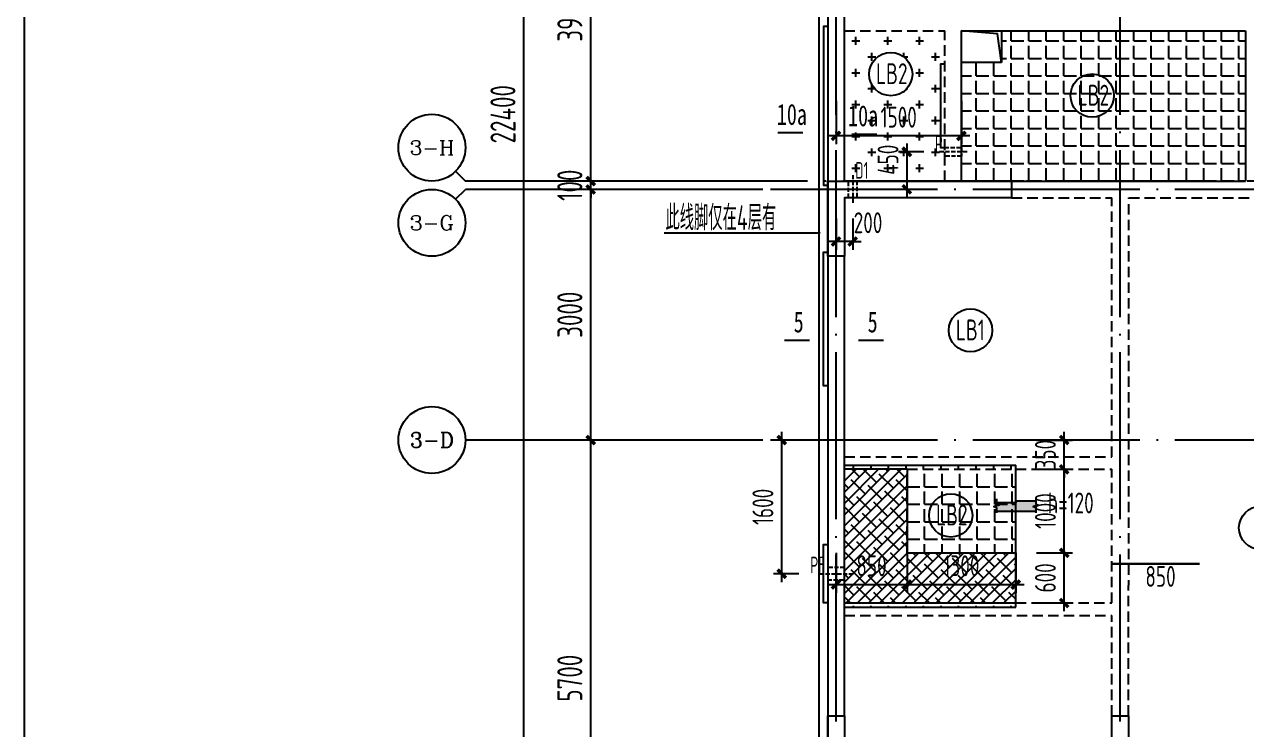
# Model space of a CAD drawing. Extents: x -173820 to 521180, y -715739 to 158231.
# Drawn here: x -14955 to -333, y 11316 to 19756 of the extents above; entities that cross this region are included whole.
import ezdxf
from ezdxf.enums import TextEntityAlignment as Align

# ---------------------------------------------------------------- set-up
doc = ezdxf.new("R2010")
doc.units = 0
doc.header["$LTSCALE"] = 1000
for name, pattern in [('DASH', [0.35, 0.25, -0.1]), ('DOTE', [2.42, 2, -0.2, 0.02, -0.2]), ('HIDDEN2', [0.1875, 0.125, -0.0625])]:
    doc.linetypes.add(name, pattern=pattern)
for name, color, linetype in [('A-外装饰线脚', 7, 'Continuous'), ('A-线脚看线', 9, 'Continuous'), ('A-设备穿墙洞', 161, 'Continuous'), ('AXIS', 1, 'DOTE'), ('AXIS_TEXT', 7, 'Continuous'), ('DIM', 3, 'Continuous'), ('DIM1', 3, 'Continuous'), ('JG1', 3, 'Continuous'), ('填充', 8, 'Continuous'), ('墙', 6, 'Continuous'), ('挑板', 3, 'Continuous'), ('板筋', 6, 'Continuous'), ('梁', 4, 'HIDDEN2'), ('模板线', 3, 'Continuous'), ('洞口', 5, 'Continuous'), ('钢筋_文字', 7, 'Continuous'), ('钢筋长度标注', 7, 'Continuous')]:
    doc.layers.add(name, color=color, linetype=linetype)
doc.styles.add('_TCH_AXIS', font='COMPLEX', dxfattribs={"bigfont": 'GBCBIG'})
doc.styles.add('COMPLEX', font='COMPLEX')
doc.styles.add('TSSD_BOLD', font='tssdeng2.shx', dxfattribs={"width": 0.7, "height": 250, "bigfont": 'CHINA.shx'})
doc.styles.add('TSSD_Dimension', font='tssdeng.shx', dxfattribs={"width": 0.7, "bigfont": 'Hztxt.shx'})
doc.styles.add('zzt', font='tssdeng.shx', dxfattribs={"width": 0.7, "height": 300, "bigfont": 'tssdchn.shx'})
doc.styles.add('钢筋长度', font='tssdeng.shx', dxfattribs={"width": 0.7, "height": 300, "bigfont": 'tssdchn.shx'})
doc.styles.add('黑体', font='simhei.ttf', dxfattribs={"width": 0.8})
doc.dimstyles.new('DIM_1_100', dxfattribs={"dimtxt": 300, "dimasz": 100, "dimexe": 200, "dimexo": 50, "dimgap": 100, "dimtad": 1, "dimdec": 0, "dimzin": 0, "dimdsep": 46, "dimtxsty": 'zzt', "dimblk": 'ARCHTICK', "dimcen": 0, "dimclrt": 7, "dimadec": 0, "dimazin": 0, "dimtfac": 1, "dimtdec": 0, "dimtix": 1, "dimtmove": 2, "dimatfit": 0, "dimldrblk": 'ARCHTICK', "dimfxl": 0, "dimtolj": 1, "dimarcsym": 0})
doc.dimstyles.new('TSSD_100_100', dxfattribs={"dimtxt": 250, "dimasz": 100, "dimexe": 100, "dimexo": 250, "dimgap": 100, "dimtad": 1, "dimdec": 0, "dimzin": 0, "dimdsep": 46, "dimtxsty": 'TSSD_Dimension', "dimblk": 'ARCHTICK', "dimcen": 0, "dimdle": 100, "dimclrd": 3, "dimclre": 3, "dimclrt": 7, "dimadec": 0, "dimazin": 0, "dimtfac": 1, "dimtdec": 0, "dimtix": 1, "dimtmove": 2, "dimatfit": 3, "dimfxl": 0, "dimtolj": 1, "dimtzin": 0, "dimarcsym": 0})
pattern_1 = [(0, (-5244.65, 9080.82), (0, 209.55), [152.4, -57.15]), (90, (-5244.65, 9080.82), (-209.55, 1e-14), [152.4, -57.15])]

# ---------------------------------------------------------------- blocks, each defined once
blk = doc.blocks.new('_ArchTick')
at = {"color": 4, "linetype": 'ByBlock', "const_width": 0.4}
blk.add_lwpolyline([(-0.5, -0.5), (0.5, 0.5)], dxfattribs=at)
blk = doc.blocks.new('*D1841')
at = {"layer": 'Defpoints', "color": 0}
for p in [(-3095, 13431), (-2515, 13431), (-3095, 12831)]:
    blk.add_point(p, dxfattribs=at)
at = {"layer": 'DIM', "color": 3, "lineweight": -2}
for p, q in [((-2515, 12731), (-2515, 13531)), ((-2845, 13431), (-2415, 13431)), ((-2845, 12831), (-2415, 12831))]:
    blk.add_line(p, q, dxfattribs=at)
at = {"layer": 'DIM', "color": 3, "lineweight": -2, "xscale": 100, "yscale": 100, "zscale": 100}
for p, rotation in [((-2515, 13431), 90), ((-2515, 12831), 270)]:
    blk.add_blockref('_ArchTick', p, dxfattribs=dict(at, rotation=rotation))
at = {"layer": 'DIM', "color": 7, "insert": (-2740, 13131), "char_height": 250, "attachment_point": 5, "rotation": 90, "style": 'TSSD_Dimension'}
blk.add_mtext('\\A1;600', dxfattribs=at)
blk = doc.blocks.new('*D1842')
at = {"layer": 'Defpoints', "color": 0}
for p in [(-3095, 14781), (-2515, 14781), (-3095, 14431)]:
    blk.add_point(p, dxfattribs=at)
at = {"layer": 'DIM', "color": 3, "lineweight": -2}
for p, q in [((-2845, 14781), (-2415, 14781)), ((-2515, 14781), (-2515, 14881)), ((-2515, 14431), (-2515, 14781)), ((-2845, 14431), (-2415, 14431)), ((-2515, 14431), (-2515, 14331))]:
    blk.add_line(p, q, dxfattribs=at)
at = {"layer": 'DIM', "color": 3, "lineweight": -2, "xscale": 100, "yscale": 100, "zscale": 100}
for p, rotation in [((-2515, 14781), 270), ((-2515, 14431), 90)]:
    blk.add_blockref('_ArchTick', p, dxfattribs=dict(at, rotation=rotation))
at = {"layer": 'DIM', "color": 7, "insert": (-2740, 14606), "char_height": 250, "attachment_point": 5, "rotation": 90, "style": 'TSSD_Dimension'}
blk.add_mtext('\\A1;350', dxfattribs=at)
blk = doc.blocks.new('*D1843')
at = {"layer": 'Defpoints', "color": 0}
for p in [(-5245, 13681), (-4395, 13681), (-4395, 13051)]:
    blk.add_point(p, dxfattribs=at)
at = {"layer": 'DIM', "color": 3, "lineweight": -2}
for p, q in [((-5245, 13431), (-5245, 12951)), ((-4395, 13431), (-4395, 12951)), ((-5345, 13051), (-4295, 13051))]:
    blk.add_line(p, q, dxfattribs=at)
at = {"layer": 'DIM', "color": 3, "lineweight": -2, "xscale": 100, "yscale": 100, "zscale": 100, "rotation": 180}
blk.add_blockref('_ArchTick', (-5245, 13051), dxfattribs=at)
at = {"layer": 'DIM', "color": 3, "lineweight": -2, "xscale": 100, "yscale": 100, "zscale": 100}
blk.add_blockref('_ArchTick', (-4395, 13051), dxfattribs=at)
at = {"layer": 'DIM', "color": 7, "insert": (-4820, 13276), "char_height": 250, "attachment_point": 5, "style": 'TSSD_Dimension'}
blk.add_mtext('\\A1;850', dxfattribs=at)
blk = doc.blocks.new('*D1874')
at = {"layer": 'Defpoints', "color": 0}
for p in [(-5245, 19091), (-3745, 19091), (-5245, 18421)]:
    blk.add_point(p, dxfattribs=at)
at = {"layer": 'DIM', "color": 3, "lineweight": -2}
for p, q in [((-5245, 18841), (-5245, 18321)), ((-3745, 18841), (-3745, 18321)), ((-3645, 18421), (-5345, 18421))]:
    blk.add_line(p, q, dxfattribs=at)
at = {"layer": 'DIM', "color": 3, "lineweight": -2, "xscale": 100, "yscale": 100, "zscale": 100, "rotation": 180}
blk.add_blockref('_ArchTick', (-5245, 18421), dxfattribs=at)
at = {"layer": 'DIM', "color": 3, "lineweight": -2, "xscale": 100, "yscale": 100, "zscale": 100}
blk.add_blockref('_ArchTick', (-3745, 18421), dxfattribs=at)
at = {"layer": 'DIM', "color": 7, "insert": (-4495, 18646), "char_height": 250, "attachment_point": 5, "style": 'TSSD_Dimension'}
blk.add_mtext('\\A1;1500', dxfattribs=at)
blk = doc.blocks.new('$1292675')
at = {"layer": 'JG1'}
blk.add_hatch(color=8, dxfattribs=at).paths.add_polyline_path([(502, 20), (502, 64), (470, 74), (534, 91), (502, 101), (502, 140), (262, 140), (262, 120), (32, 120), (32, 101), (64, 91), (0, 74), (32, 64), (32, 20)])
for p, q in [((262, 120), (32, 120)), ((32, 20), (502, 20)), ((502, 140), (262, 140)), ((262, 140), (262, 120))]:
    blk.add_line(p, q, dxfattribs=at)
for points in [[(32, 165), (32, 101), (64, 91), (0, 74), (32, 64), (32, 0)], [(502, 165), (502, 101), (534, 91), (470, 74), (502, 64), (502, 0)]]:
    blk.add_lwpolyline(points, dxfattribs=at)
blk = doc.blocks.new('$1305720')
at = {"layer": '模板线', "color": 4, "const_width": 22.7}
for points in [[(19, 17), (321, 17)], [(905, 0), (1207, 0)]]:
    blk.add_lwpolyline(points, dxfattribs=at)
at = {"layer": '模板线', "color": 0, "style": '黑体', "width": 0.7}
for p in [(190, 237), (1042, 220)]:
    blk.add_text('10a', height=252, dxfattribs=at).set_placement(p, align=Align.MIDDLE_CENTER)
blk = doc.blocks.new('*D1826')
at = {"layer": 'Defpoints', "color": 0}
for p in [(-3095, 14431), (-2515, 14431), (-3095, 13431)]:
    blk.add_point(p, dxfattribs=at)
at = {"layer": 'DIM', "color": 3, "lineweight": -2}
for p, q in [((-2515, 13331), (-2515, 14531)), ((-2845, 14431), (-2415, 14431)), ((-2845, 13431), (-2415, 13431))]:
    blk.add_line(p, q, dxfattribs=at)
at = {"layer": 'DIM', "color": 3, "lineweight": -2, "xscale": 100, "yscale": 100, "zscale": 100}
for p, rotation in [((-2515, 14431), 90), ((-2515, 13431), 270)]:
    blk.add_blockref('_ArchTick', p, dxfattribs=dict(at, rotation=rotation))
at = {"layer": 'DIM', "color": 7, "insert": (-2740, 13931), "char_height": 250, "attachment_point": 5, "rotation": 90, "style": 'TSSD_Dimension'}
blk.add_mtext('\\A1;1000', dxfattribs=at)
blk = doc.blocks.new('$1642317')
at = {"layer": '洞口'}
blk.add_lwpolyline([(1880, 4170), (1400, 4170), (1400, 4550), (1880, 4550)], close=True, dxfattribs=at)
blk.add_lwpolyline([(1880, 4170), (1832, 4512), (1400, 4550)], dxfattribs=at)
blk = doc.blocks.new('*D1836')
at = {"layer": 'Defpoints', "color": 0}
for p in [(-4395, 13681), (-3095, 13681), (-3095, 13051)]:
    blk.add_point(p, dxfattribs=at)
at = {"layer": 'DIM', "color": 3, "lineweight": -2}
for p, q in [((-4395, 13431), (-4395, 12951)), ((-3095, 13431), (-3095, 12951)), ((-4495, 13051), (-2995, 13051))]:
    blk.add_line(p, q, dxfattribs=at)
at = {"layer": 'DIM', "color": 3, "lineweight": -2, "xscale": 100, "yscale": 100, "zscale": 100, "rotation": 180}
blk.add_blockref('_ArchTick', (-4395, 13051), dxfattribs=at)
at = {"layer": 'DIM', "color": 3, "lineweight": -2, "xscale": 100, "yscale": 100, "zscale": 100}
blk.add_blockref('_ArchTick', (-3095, 13051), dxfattribs=at)
at = {"layer": 'DIM', "color": 7, "insert": (-3745, 13276), "char_height": 250, "attachment_point": 5, "style": 'TSSD_Dimension'}
blk.add_mtext('\\A1;1300', dxfattribs=at)
blk = doc.blocks.new('*D389')
at = {"layer": 'Defpoints', "color": 0}
for p in [(-2935, 5700), (-875, 5700), (-875, 0)]:
    blk.add_point(p, dxfattribs=at)
at = {"layer": 'DIM1', "color": 0, "lineweight": -2}
for p, q in [((-925, 5700), (-3135, 5700)), ((-2935, 0), (-2935, 5700)), ((-925, 0), (-3135, 0))]:
    blk.add_line(p, q, dxfattribs=at)
at = {"layer": 'DIM1', "color": 0, "lineweight": -2, "xscale": 100, "yscale": 100, "zscale": 100}
for p, rotation in [((-2935, 5700), 90), ((-2935, 0), 270)]:
    blk.add_blockref('_ArchTick', p, dxfattribs=dict(at, rotation=rotation))
at = {"layer": 'DIM1', "color": 7, "insert": (-3185, 2850), "char_height": 300, "attachment_point": 5, "rotation": 90, "style": 'zzt'}
blk.add_mtext('\\A1;5700', dxfattribs=at)
blk = doc.blocks.new('*D390')
at = {"layer": 'Defpoints', "color": 0}
for p in [(-2935, 8700), (-875, 8700), (-875, 5700)]:
    blk.add_point(p, dxfattribs=at)
at = {"layer": 'DIM1', "color": 0, "lineweight": -2}
for p, q in [((-925, 8700), (-3135, 8700)), ((-2935, 5700), (-2935, 8700)), ((-925, 5700), (-3135, 5700))]:
    blk.add_line(p, q, dxfattribs=at)
at = {"layer": 'DIM1', "color": 0, "lineweight": -2, "xscale": 100, "yscale": 100, "zscale": 100}
for p, rotation in [((-2935, 8700), 90), ((-2935, 5700), 270)]:
    blk.add_blockref('_ArchTick', p, dxfattribs=dict(at, rotation=rotation))
at = {"layer": 'DIM1', "color": 7, "insert": (-3185, 7200), "char_height": 300, "attachment_point": 5, "rotation": 90, "style": 'zzt'}
blk.add_mtext('\\A1;3000', dxfattribs=at)
blk = doc.blocks.new('*D391')
at = {"layer": 'Defpoints', "color": 0}
for p in [(-2935, 8800), (-875, 8800), (-875, 8700)]:
    blk.add_point(p, dxfattribs=at)
at = {"layer": 'DIM1', "color": 0, "lineweight": -2}
for p, q in [((-925, 8800), (-3135, 8800)), ((-2935, 8800), (-2935, 8900)), ((-2935, 8700), (-2935, 8800)), ((-925, 8700), (-3135, 8700)), ((-2935, 8700), (-2935, 8600))]:
    blk.add_line(p, q, dxfattribs=at)
at = {"layer": 'DIM1', "color": 0, "lineweight": -2, "xscale": 100, "yscale": 100, "zscale": 100}
for p, rotation in [((-2935, 8800), 270), ((-2935, 8700), 90)]:
    blk.add_blockref('_ArchTick', p, dxfattribs=dict(at, rotation=rotation))
at = {"layer": 'DIM1', "color": 7, "insert": (-3185, 8750), "char_height": 300, "attachment_point": 5, "rotation": 90, "style": 'zzt'}
blk.add_mtext('\\A1;100', dxfattribs=at)
blk = doc.blocks.new('*D392')
at = {"layer": 'Defpoints', "color": 0}
for p in [(-2935, 12700), (-875, 12700), (-875, 8800)]:
    blk.add_point(p, dxfattribs=at)
at = {"layer": 'DIM1', "color": 0, "lineweight": -2}
for p, q in [((-925, 12700), (-3135, 12700)), ((-2935, 8800), (-2935, 12700)), ((-925, 8800), (-3135, 8800))]:
    blk.add_line(p, q, dxfattribs=at)
at = {"layer": 'DIM1', "color": 0, "lineweight": -2, "xscale": 100, "yscale": 100, "zscale": 100}
for p, rotation in [((-2935, 12700), 90), ((-2935, 8800), 270)]:
    blk.add_blockref('_ArchTick', p, dxfattribs=dict(at, rotation=rotation))
at = {"layer": 'DIM1', "color": 7, "insert": (-3185, 10750), "char_height": 300, "attachment_point": 5, "rotation": 90, "style": 'zzt'}
blk.add_mtext('\\A1;3900', dxfattribs=at)
blk = doc.blocks.new('*D396')
at = {"layer": 'Defpoints', "color": 0}
for p in [(-3735, 20800), (-875, 20800), (-875, -1600)]:
    blk.add_point(p, dxfattribs=at)
at = {"layer": 'DIM1', "color": 0, "lineweight": -2}
for p, q in [((-925, 20800), (-3935, 20800)), ((-3735, -1600), (-3735, 20800)), ((-925, -1600), (-3935, -1600))]:
    blk.add_line(p, q, dxfattribs=at)
at = {"layer": 'DIM1', "color": 0, "lineweight": -2, "xscale": 100, "yscale": 100, "zscale": 100}
for p, rotation in [((-3735, 20800), 90), ((-3735, -1600), 270)]:
    blk.add_blockref('_ArchTick', p, dxfattribs=dict(at, rotation=rotation))
at = {"layer": 'DIM1', "color": 7, "insert": (-3985, 9600), "char_height": 300, "attachment_point": 5, "rotation": 90, "style": 'zzt'}
blk.add_mtext('\\A1;22400', dxfattribs=at)
blk = doc.blocks.new('_AXISO')
at = {"color": 3}
blk.add_circle((0, 0), 0.5, dxfattribs=at)
at = {"layer": 'AXIS_TEXT', "color": 3, "style": 'COMPLEX', "width": 1.041667}
blk.add_attdef('A', text='', height=0.56, dxfattribs=at).set_placement((-0.25, -0.28), (0.25, -0.28), align=Align.FIT)
blk = doc.blocks.new('$1466424')
at = {"layer": '板筋', "const_width": 30}
blk.add_lwpolyline([(3400, 5922), (4450, 5922)], dxfattribs=at)
at = {"layer": '钢筋_文字'}
for centre in [(754, 11784, 0), (3165, 11527, 0), (1709, 8717, 0), (1472, 6502, 0), (5180, 6352, 0)]:
    blk.add_circle(centre, 259, dxfattribs=at)
at = {"layer": '钢筋_文字', "style": 'TSSD_BOLD', "width": 0.7}
for s, p in [('LB2', (579, 11664, 0)), ('LB2', (2990, 11407, 0)), ('LB1', (1534, 8597, 0)), ('LB2', (1297, 6382, 0))]:
    blk.add_text(s, height=250, dxfattribs=at).set_placement(p)
at = {"layer": '钢筋_文字', "color": 7, "linetype": 'Continuous', "style": 'TSSD_BOLD', "width": 0.7}
blk.add_text(' h=120', height=250, dxfattribs=at).set_placement((2528, 6526, 0))
at = {"layer": '钢筋长度标注', "style": '钢筋长度', "width": 0.7}
blk.add_text('850', height=250, dxfattribs=at).set_placement((3801, 5647))
blk = doc.blocks.new('$133032')
at = {"layer": '挑板'}
blk.add_lwpolyline([(0, 22800), (0, 1700), (500, 1700), (500, 1000), (600, 1000), (600, 1100), (2100, 1100), (2100, 1000), (3400, 1000), (3400, 0), (4200, 0), (4200, 100), (6500, 100)], dxfattribs=at)
blk = doc.blocks.new('$1413619')
at = {"layer": 'A-线脚看线', "color": 5, "elevation": 0}
for points in [[(50, 12400), (0, 12400), (0, 10500), (50, 10500)], [(1450, 11950), (1400, 11950), (1400, 10950), (1450, 10950)], [(50, 8100), (0, 8100), (0, 9700), (50, 9700)], [(50, 5500), (0, 5500), (0, 6200), (50, 6200)]]:
    blk.add_lwpolyline(points, dxfattribs=at)
blk = doc.blocks.new('$1837993')
at = {"layer": 'A-设备穿墙洞', "linetype": 'DASH', "ltscale": 0.2}
for points in [[(1875, 9450), (1540, 9450)], [(507, 9171), (507, 8833)], [(111, 4400), (512, 4400)], [(3457, 471), (3457, 133)], [(3957, 471), (3957, 133)], [(3536, 50), (3774, 50)]]:
    blk.add_lwpolyline(points, dxfattribs=at)
for points in [[(1807, 9500), (1807, 9400), (1607, 9400), (1607, 9500)], [(557, 8900), (457, 8900), (457, 9100), (557, 9100)], [(207, 4475), (207, 4325), (407, 4325), (407, 4475)], [(3507, 200), (3407, 200), (3407, 400), (3507, 400)], [(3907, 200), (4007, 200), (4007, 400), (3907, 400)], [(3707, 0), (3707, 100), (3607, 100), (3607, 0)]]:
    blk.add_lwpolyline(points, close=True, dxfattribs=at)
at = {"layer": 'A-设备穿墙洞', "color": 7, "linetype": 'DASH', "ltscale": 0.2, "style": 'zzt', "width": 0.6}
for s, p in [('P', (1489, 9448)), ('D1', (537, 9128)), ('PF', (0, 4405)), ('D1', (3328, 433)), ('D2', (3987, 406)), ('D2', (3765, -14))]:
    blk.add_text(s, height=200, dxfattribs=at).set_placement(p)
blk = doc.blocks.new('*D11649')
at = {"layer": 'Defpoints', "color": 0}
for p in [(350, 6248), (804, 6248, 0), (804, 4648)]:
    blk.add_point(p, dxfattribs=at)
at = {"layer": 'DIM1', "color": 3, "lineweight": -2}
for p, q in [((350, 4548), (350, 6348)), ((554, 6248), (250, 6248)), ((554, 4648), (250, 4648))]:
    blk.add_line(p, q, dxfattribs=at)
at = {"layer": 'DIM1', "color": 3, "lineweight": -2, "xscale": 100, "yscale": 100, "zscale": 100}
for p, rotation in [((350, 6248), 90), ((350, 4648), 270)]:
    blk.add_blockref('_ArchTick', p, dxfattribs=dict(at, rotation=rotation))
at = {"layer": 'DIM1', "color": 7, "insert": (125, 5448), "char_height": 250, "attachment_point": 5, "rotation": 90, "style": 'TSSD_Dimension'}
blk.add_mtext('\\A1;1600', dxfattribs=at)
blk = doc.blocks.new('*D11650')
at = {"layer": 'Defpoints', "color": 0}
for p in [(2300, 9698), (1847, 9248), (2300, 9248, 0)]:
    blk.add_point(p, dxfattribs=at)
at = {"layer": 'DIM1', "color": 3, "lineweight": -2}
for p, q in [((1847, 9798), (1847, 9148)), ((2050, 9698), (1747, 9698)), ((2050, 9248), (1747, 9248))]:
    blk.add_line(p, q, dxfattribs=at)
at = {"layer": 'DIM1', "color": 3, "lineweight": -2, "xscale": 100, "yscale": 100, "zscale": 100}
for p, rotation in [((1847, 9698), 90), ((1847, 9248), 270)]:
    blk.add_blockref('_ArchTick', p, dxfattribs=dict(at, rotation=rotation))
at = {"layer": 'DIM1', "color": 7, "insert": (1622, 9603), "char_height": 250, "attachment_point": 5, "rotation": 90, "style": 'TSSD_Dimension'}
blk.add_mtext('\\A1;450', dxfattribs=at)
blk = doc.blocks.new('*D11692')
at = {"layer": 'Defpoints', "color": 0}
for p in [(1000, 9148), (1200, 9148, 0), (1000, 8624)]:
    blk.add_point(p, dxfattribs=at)
at = {"layer": 'DIM1', "color": 3, "lineweight": -2}
for p, q in [((1000, 8898), (1000, 8524)), ((1200, 8898), (1200, 8524)), ((1000, 8624), (900, 8624)), ((1200, 8624), (1000, 8624)), ((1200, 8624), (1300, 8624))]:
    blk.add_line(p, q, dxfattribs=at)
at = {"layer": 'DIM1', "color": 3, "lineweight": -2, "xscale": 100, "yscale": 100, "zscale": 100}
blk.add_blockref('_ArchTick', (1000, 8624), dxfattribs=at)
at = {"layer": 'DIM1', "color": 3, "lineweight": -2, "xscale": 100, "yscale": 100, "zscale": 100, "rotation": 180}
blk.add_blockref('_ArchTick', (1200, 8624), dxfattribs=at)
at = {"layer": 'DIM1', "color": 7, "insert": (1383, 8849), "char_height": 250, "attachment_point": 5, "style": 'TSSD_Dimension'}
blk.add_mtext('\\A1;200', dxfattribs=at)
blk = doc.blocks.new('$1479726')
at = {"layer": '模板线', "color": 4, "const_width": 22.7}
for points in [[(0, 0), (302, 0)], [(886, 0), (1188, 0)]]:
    blk.add_lwpolyline(points, dxfattribs=at)
at = {"layer": '模板线', "color": 0, "style": '黑体', "width": 0.7}
for p in [(172, 220), (1057, 220)]:
    blk.add_text('5', height=252, dxfattribs=at).set_placement(p, align=Align.MIDDLE_CENTER)
blk = doc.blocks.new('$1783196')
at = {"layer": 'AXIS'}
for p, q in [((5234.9, 3480), (5234.9, 27859.5)), ((8634.9, 3480), (8634.9, 27859.5)), ((46034.9, 14788.3), (4360, 14788.3)), ((54849.9, 14688.3), (4360, 14688.3)), ((54849.9, 11688.3), (4360, 11688.3))]:
    blk.add_line(p, q, dxfattribs=at)
at = {"layer": 'DIM1'}
for p, q in [((682.8, 14905.5), (800, 14788.3)), ((4360, 14788.3), (800, 14788.3)), ((682.8, 14571.2), (800, 14688.3)), ((4360, 14688.3), (800, 14688.3)), ((4360, 11688.3), (800, 11688.3))]:
    blk.add_line(p, q, dxfattribs=at)
ref = blk.add_blockref('_AXISO', (400, 15188.3), dxfattribs=dict(at, xscale=800, yscale=800, zscale=800))
ref.add_attrib('A', '3-H', dxfattribs={"layer": 'AXIS_TEXT', "height": 172.16, "style": '_TCH_AXIS'}).set_placement((133.6, 15102.3), (666.4, 15102.3), align=Align.FIT)
ref = blk.add_blockref('_AXISO', (400, 14288.3), dxfattribs=dict(at, xscale=800, yscale=800, zscale=800))
ref.add_attrib('A', '3-G', dxfattribs={"layer": 'AXIS_TEXT', "height": 177.09, "style": '_TCH_AXIS'}).set_placement((134.4, 14199.8), (665.6, 14199.8), align=Align.FIT)
ref = blk.add_blockref('_AXISO', (400, 11688.3), dxfattribs=dict(at, xscale=800, yscale=800, zscale=800))
ref.add_attrib('A', '3-D', dxfattribs={"layer": 'AXIS_TEXT', "height": 179.65, "style": '_TCH_AXIS'}).set_placement((134.8, 11598.5), (665.2, 11598.5), align=Align.FIT)
for p1, p2, distance, picture, middle in [((4360, 4388.3), (4360, 26788.3), 2860, '*D396', (1250, 15588.3)), ((4360, 14788.3), (4360, 18688.3), 2060, '*D392', (2050, 16738.3)), ((4360, 14688.3), (4360, 14788.3), 2060, '*D391', (2050, 14738.3)), ((4360, 11688.3), (4360, 14688.3), 2060, '*D390', (2050, 13188.3)), ((4360, 5988.3), (4360, 11688.3), 2060, '*D389', (2050, 8838.3))]:
    dim = blk.add_aligned_dim(p1=p1, p2=p2, distance=distance, dimstyle='DIM_1_100', dxfattribs=at)
    dim.commit()
    dim.dimension.update_dxf_attribs({"geometry": picture, "text_midpoint": middle, "insert": (5234.9, 5988.3)})
blk = doc.blocks.new('$1186913')
at = {"layer": 'A-设备穿墙洞'}
blk.add_blockref('$1837993', (693.1, 247.9), dxfattribs=at)
at = {"layer": 'DIM1'}
dim = blk.add_linear_dim(base=(1846.9, 9247.9), p1=(2300.2, 9697.9), p2=(2300.2, 9247.9, 0), angle=90, dimstyle='TSSD_100_100', dxfattribs=at)
dim.commit()
dim.dimension.update_dxf_attribs({"geometry": '*D11650', "text_midpoint": (1621.9, 9602.9), "dimtype": 128})
dim = blk.add_linear_dim(base=(1000.2, 8623.6, 0), p1=(1200.2, 9147.9), p2=(1000.2, 9147.9, 0), dimstyle='TSSD_100_100', dxfattribs=at)
dim.commit()
dim.dimension.update_dxf_attribs({"geometry": '*D11692', "text_midpoint": (1383, 8848.6, 0), "dimtype": 128})
dim = blk.add_linear_dim(base=(350, 6247.9), p1=(804.1, 4647.9), p2=(804.1, 6247.9, 0), angle=90, dimstyle='TSSD_100_100', dxfattribs=at)
dim.commit()
dim.dimension.update_dxf_attribs({"geometry": '*D11649', "text_midpoint": (125, 5447.9)})

msp = doc.modelspace()

# ---------------------------------------------------------------- hatches: boundary and pattern name
at = {"layer": 'JG1'}
h = msp.add_hatch(dxfattribs=at)
h.set_pattern_fill('ANSI38,_O', color=8, scale=30)
h.set_pattern_definition([(45, (425.35, -50319.18), (-67.35192, 67.35192), []), (135, (425.35, -50319.18), (-202.05576, 67.35192), [238.125, -142.875])])
h.paths.add_polyline_path([(-4394.7, 13430.8), (-4394.7, 14430.8), (-5144.7, 14430.8), (-5144.7, 12830.8), (-3094.7, 12830.8), (-3094.7, 13430.8)])
at = {"layer": '填充', "linetype": 'Continuous'}
h = msp.add_hatch(dxfattribs=at)
h.set_pattern_fill('CROSS', color=256, scale=30, style=0)
h.set_pattern_definition([(0, (-5244.65, 9080.82), (190.5, 190.5), [95.25, -285.75]), (90, (-5197.03, 9033.2), (-190.5, 190.5), [95.25, -285.75])])
h.paths.add_polyline_path([(-3944.7, 19680.8), (-5144.7, 19680.8), (-5144.7, 17880.8), (-3944.7, 17880.8)])
h.paths.add_polyline_path([(-4849.5, 19160.9, -1), (-4331.1, 19160.9, -1)], flags=16)
h.paths.add_polyline_path([(-4788.9, 19009.5), (-4351.4, 19009.5), (-4351.4, 19312.4), (-4788.9, 19312.4)], flags=8)
h = msp.add_hatch(dxfattribs=at)
h.set_pattern_fill('ANGLE', color=256, scale=30, style=0)
h.set_pattern_definition(pattern_1)
h.paths.add_polyline_path([(-344.7, 17880.8), (-344.7, 19680.8), (-3264.7, 19680.8), (-3264.7, 19300.8), (-3744.7, 19300.8), (-3744.7, 17880.8), (-3144.7, 17880.8)])
h = msp.add_hatch(dxfattribs=at)
h.set_pattern_fill('ANGLE', color=256, scale=30, style=0)
h.set_pattern_definition(pattern_1)
h.paths.add_polyline_path([(-3094.7, 14430.8), (-3094.7, 14480.8), (-5144.7, 14480.8), (-5144.7, 14430.8), (-4544.7, 14430.8)])
h = msp.add_hatch(dxfattribs=at)
h.set_pattern_fill('ANGLE', color=256, scale=30, style=0)
h.set_pattern_definition([(0, (425.35, -50319.18), (0, 209.55), [152.4, -57.15]), (90, (425.35, -50319.18), (-209.55, 1e-14), [152.4, -57.15])])
h.paths.add_polyline_path([(-3094.7, 13430.8), (-3094.7, 14430.8), (-4394.7, 14430.8), (-4394.7, 13430.8)])
h = msp.add_hatch(dxfattribs=at)
h.set_pattern_fill('ANGLE', color=256, scale=30, style=0)
h.set_pattern_definition(pattern_1)
h.paths.add_polyline_path([(-3094.7, 12780.8), (-3094.7, 12830.8), (-5144.7, 12830.8), (-5144.7, 12780.8)])

# ---------------------------------------------------------------- linework, layer by layer
at = {"layer": 'A-外装饰线脚', "color": 23, "elevation": 0}
msp.add_lwpolyline([(-1944.7, 8180.8), (-4944.7, 8180.8), (-4944.7, 8880.8), (-5444.7, 8880.8), (-5444.7, 30180.8), (-1044.7, 30180.8), (-1044.7, 30080.8), (1755.3, 30080.8), (1755.3, 29380.8), (2455.3, 29380.8), (2455.3, 24580.8), (1755.3, 24580.8), (1755.3, 24180.8), (5155.3, 24180.8), (5155.3, 23430.8)], dxfattribs=at)
at = {"layer": '墙', "elevation": 0}
for points in [[(-5344.7, 16980.8), (-5344.7, 17880.8), (-3144.7, 17880.8), (-3144.7, 17680.8), (-5144.7, 17680.8), (-5144.7, 16980.8)], [(-4744.7, 8980.8), (-5344.7, 8980.8), (-5344.7, 11480.8), (-5144.7, 11480.8), (-5144.7, 9180.8), (-4744.7, 9180.8)], [(-1944.7, 11480.8), (-1744.7, 11480.8), (-1744.7, 8980.8), (-2844.7, 8980.8), (-2844.7, 9180.8), (-1944.7, 9180.8)]]:
    msp.add_lwpolyline(points, close=True, dxfattribs=at)
at = {"layer": '梁', "linetype": 'Continuous'}
for p, q in [((-5344.7, 25530.8, 0), (-5344.7, 17880.8, 0)), ((-5144.7, 17880.8, 0), (-5144.7, 25530.8, 0)), ((-3744.7, 19680.8, 0), (-344.7, 19680.8, 0)), ((-3744.7, 17880.8, 0), (-3744.7, 19680.8, 0)), ((-344.7, 19680.8, 0), (-344.7, 17880.8, 0)), ((-3144.7, 17880.8, 0), (-344.7, 17880.8, 0)), ((-5344.7, 16980.8, 0), (-5344.7, 11480.8, 0)), ((-5144.7, 11480.8, 0), (-5144.7, 16980.8, 0)), ((-5144.7, 14480.8, 0), (-3094.7, 14480.8, 0)), ((-3094.7, 12780.8, 0), (-3094.7, 14480.8, 0)), ((-4394.7, 14430.8, 0), (-5144.7, 14430.8, 0)), ((-5144.7, 12830.8, 0), (-3094.7, 12830.8, 0)), ((-5144.7, 12780.8, 0), (-3094.7, 12780.8, 0))]:
    msp.add_line(p, q, dxfattribs=at)
at = {"layer": '梁'}
for p, q in [((-5144.7, 19680.8, 0), (-3944.7, 19680.8, 0)), ((-3944.7, 17880.8, 0), (-3944.7, 19680.8, 0)), ((-3144.7, 17680.8, 0), (-1944.7, 17680.8, 0)), ((-1944.7, 14580.8, 0), (-1944.7, 17680.8, 0)), ((-1744.7, 11480.8, 0), (-1740.7, 17680.8, 0)), ((-1740.7, 17680.8, 0), (1455.3, 17680.8, 0)), ((-5144.7, 14580.8, 0), (-1944.7, 14580.8, 0)), ((-4394.7, 14430.8, 0), (-3094.7, 14430.8, 0)), ((-3094.7, 14430.8, 0), (-1944.7, 14430.8, 0)), ((-1944.7, 12830.8, 0), (-1944.7, 14430.8, 0)), ((-3094.7, 12830.8, 0), (-1944.7, 12830.8, 0)), ((-5144.7, 12680.8, 0), (-1944.7, 12680.8, 0)), ((-1944.7, 11480.8, 0), (-1944.7, 12680.8, 0))]:
    msp.add_line(p, q, dxfattribs=at)
at = {"layer": '梁', "linetype": 'Continuous', "elevation": 0}
msp.add_lwpolyline([(-4394.7, 14430.8), (-4394.7, 13430.8), (-3094.7, 13430.8)], dxfattribs=at)
at = {"layer": '模板线', "elevation": 0}
msp.add_lwpolyline([(-14954.7, 43470.8), (69145.3, 43470.8), (69145.3, -15929.2), (-14954.7, -15929.2)], close=True, dxfattribs=at)
at = {"layer": '钢筋_文字'}
msp.add_line((-7300.8, 17260.4, 0), (-5444.7, 17260.4, 0), dxfattribs=at)
at = {"layer": '钢筋_文字', "const_width": 13.3, "elevation": 0}
msp.add_lwpolyline([(-5443.5, 17268.5, 1), (-5443.5, 17255.1, 1)], format="xyb", close=True, dxfattribs=at)

# ---------------------------------------------------------------- block references
at = {"layer": 'A-设备穿墙洞'}
msp.add_blockref('$1186913', (-6244.8, 8533), dxfattribs=at)
at = {"layer": 'JG1'}
msp.add_blockref('$1292675', (-3356.7, 13910.8, 0), dxfattribs=at)
at = {"layer": '填充', "linetype": 'Continuous'}
msp.add_blockref('$1783196', (-10479.5, 3092.5, 0), dxfattribs=at)
at = {"layer": '挑板'}
for name, p in [('$1413619', (-5394.7, 7330.8)), ('$133032', (-5344.7, 7280.8, 0))]:
    msp.add_blockref(name, p, dxfattribs=at)
at = {"layer": '模板线'}
for name, p in [('$1305720', (-5962.9, 18442.5, 0)), ('$1479726', (-5863.7, 15975.5, 0))]:
    msp.add_blockref(name, p, dxfattribs=at)
at = {"layer": '洞口'}
msp.add_blockref('$1642317', (-5144.7, 15130.8), dxfattribs=at)
at = {"layer": '钢筋长度标注'}
msp.add_blockref('$1466424', (-5344.7, 7377.1, 0), dxfattribs=at)

# ---------------------------------------------------------------- texts
at = {"layer": '钢筋_文字', "style": 'zzt', "width": 0.6}
msp.add_text('此线脚仅在4层有', height=300, dxfattribs=at).set_placement((-7285.7, 17292.3, 0))

# ---------------------------------------------------------------- dimensions: what is measured, and where the dimension line sits
at = {"layer": 'DIM'}
for base, p1, p2, picture, middle in [((-5244.7, 18420.8, 0), (-3744.7, 19090.8, 0), (-5244.7, 19090.8, 0), '*D1874', (-4494.7, 18645.8, 0)), ((-4394.7, 13050.8, 0), (-5244.7, 13680.8, 0), (-4394.7, 13680.8, 0), '*D1843', (-4819.7, 13275.8, 0)), ((-3094.7, 13050.8, 0), (-4394.7, 13680.8, 0), (-3094.7, 13680.8, 0), '*D1836', (-3744.7, 13275.8, 0))]:
    dim = msp.add_linear_dim(base=base, p1=p1, p2=p2, dimstyle='TSSD_100_100', dxfattribs=at)
    dim.commit()
    dim.dimension.update_dxf_attribs({"geometry": picture, "text_midpoint": middle})
for base, p1, p2, picture, middle in [((-2514.7, 14780.8, 0), (-3094.7, 14430.8, 0), (-3094.7, 14780.8, 0), '*D1842', (-2739.7, 14605.8, 0)), ((-2514.7, 14430.8, 0), (-3094.7, 13430.8, 0), (-3094.7, 14430.8, 0), '*D1826', (-2739.7, 13930.8, 0)), ((-2514.7, 13430.8, 0), (-3094.7, 12830.8, 0), (-3094.7, 13430.8, 0), '*D1841', (-2739.7, 13130.8, 0))]:
    dim = msp.add_linear_dim(base=base, p1=p1, p2=p2, angle=90, dimstyle='TSSD_100_100', dxfattribs=at)
    dim.commit()
    dim.dimension.update_dxf_attribs({"geometry": picture, "text_midpoint": middle})

doc.saveas('drawing.dxf')
